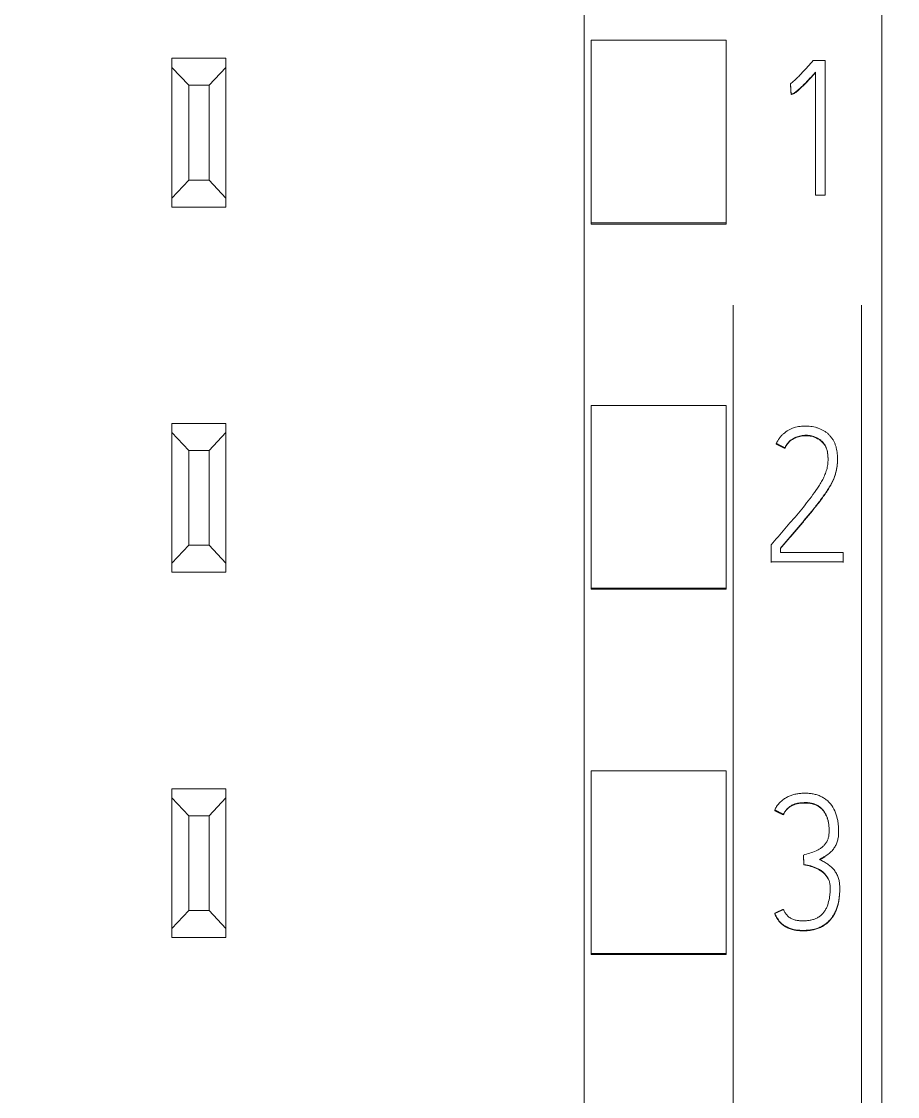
# Model space of a CAD drawing. Header units: millimetres. Extents: x 42151 to 59780, y 37376 to 44547.
# Drawn here: x 48017.9 to 48030.86, y 43227.3 to 43243.19 of the extents above; entities that cross this region are included whole.
import ezdxf

# ---------------------------------------------------------------- set-up
doc = ezdxf.new("R2010")
doc.units = ezdxf.units.MM
doc.set_wipeout_variables(frame=1)
doc.layers.add('000-PI-Oprema', color=30, linetype='Continuous', lineweight=5)
doc.layers.add('SI-ORMAR-Oprema', color=30, linetype='Continuous', lineweight=5)

# ---------------------------------------------------------------- blocks, each defined once
blk = doc.blocks.new('6ES7521-1BL00-0AB0')
blk.add_wipeout([(-17.4, 69.029), (17.4, 69.029), (17.4, -77.971), (-17.4, -77.971)]).dxf.layer = 'SI-ORMAR-Oprema'
blk.add_wipeout([(-17.4, 69.029), (17.4, 69.029), (17.4, -77.971), (-17.4, -77.971)]).dxf.layer = 'SI-ORMAR-Oprema'
at = {"layer": 'SI-ORMAR-Oprema'}
for p, q in [((17.4, 56.709), (17.4, -56.709)), ((13, -54.387), (13, 54.429)), ((13.1, -9.006), (13.1, -6.304)), ((13.1, -6.304), (15.1, -6.304)), ((15.1, -9.006), (15.1, -6.304)), ((6.9, -6.571), (7.7, -6.571)), ((6.9, -6.705), (6.9, -6.571)), ((7.7, -6.571), (7.7, -6.705)), ((16.561, -6.606), (16.386, -6.606)), ((16.561, -8.594), (16.561, -6.606)), ((7.15, -6.971), (6.9, -6.705)), ((6.9, -8.638), (6.9, -6.705)), ((7.7, -6.705), (7.45, -6.971)), ((7.7, -6.705), (7.7, -8.638)), ((16.422, -6.777), (16.422, -8.594)), ((7.45, -6.971), (7.15, -6.971)), ((7.15, -6.971), (7.15, -8.371)), ((7.45, -8.371), (7.45, -6.971)), ((16.05, -6.951), (16.05, -6.957)), ((16.059, -7.099), (16.059, -7.105)), ((6.9, -8.638), (7.15, -8.371)), ((7.15, -8.371), (7.45, -8.371)), ((7.45, -8.371), (7.7, -8.638)), ((6.9, -8.771), (6.9, -8.638)), ((7.7, -8.638), (7.7, -8.771)), ((16.422, -8.594), (16.561, -8.594)), ((7.7, -8.771), (6.9, -8.771)), ((13.1, -9.022), (13.1, -9.006)), ((13.1, -9.006), (15.1, -9.006)), ((13.1, -9.022), (15.1, -9.022)), ((15.1, -9.022), (15.1, -9.006)), ((15.2, -10.221), (15.2, -74.176)), ((17.1, -10.221), (17.1, -74.176)), ((13.1, -14.407), (13.1, -11.706)), ((13.1, -11.706), (15.1, -11.706)), ((15.1, -14.407), (15.1, -11.706)), ((6.9, -11.971), (7.7, -11.971)), ((6.9, -12.105), (6.9, -11.971)), ((7.7, -11.971), (7.7, -12.105)), ((6.9, -14.038), (6.9, -12.105)), ((7.15, -12.371), (6.9, -12.105)), ((7.7, -12.105), (7.45, -12.371)), ((7.7, -12.105), (7.7, -14.038)), ((7.15, -12.371), (7.15, -13.771)), ((7.45, -12.371), (7.15, -12.371)), ((7.45, -13.771), (7.45, -12.371)), ((15.84, -12.267), (15.84, -12.273)), ((15.965, -12.331), (15.965, -12.337)), ((16.747, -12.499), (16.747, -12.493)), ((6.9, -14.038), (7.15, -13.771)), ((7.15, -13.771), (7.45, -13.771)), ((7.45, -13.771), (7.7, -14.038)), ((15.765, -13.763), (15.765, -14.018)), ((15.904, -13.879), (15.904, -13.813)), ((16.83, -13.879), (15.904, -13.879)), ((16.83, -14.018), (16.83, -13.879)), ((6.9, -14.171), (6.9, -14.038)), ((7.7, -14.038), (7.7, -14.171)), ((15.765, -14.018), (15.765, -14.024)), ((15.765, -14.018), (16.83, -14.018)), ((16.83, -14.018), (16.83, -14.024)), ((7.7, -14.171), (6.9, -14.171)), ((13.1, -14.422), (13.1, -14.407)), ((13.1, -14.407), (15.1, -14.407)), ((13.1, -14.422), (15.1, -14.422)), ((15.1, -14.422), (15.1, -14.407)), ((13.1, -19.809), (13.1, -17.107)), ((13.1, -17.107), (15.1, -17.107)), ((15.1, -19.809), (15.1, -17.107)), ((6.9, -17.371), (7.7, -17.371)), ((6.9, -17.505), (6.9, -17.371)), ((7.7, -17.371), (7.7, -17.505)), ((6.9, -19.438), (6.9, -17.505)), ((7.15, -17.771), (6.9, -17.505)), ((7.7, -17.505), (7.45, -17.771)), ((7.7, -17.505), (7.7, -19.438)), ((7.15, -17.771), (7.15, -19.171)), ((7.45, -17.771), (7.15, -17.771)), ((7.45, -19.171), (7.45, -17.771)), ((15.816, -17.686), (15.816, -17.693)), ((15.944, -17.75), (15.944, -17.756)), ((16.762, -18.005), (16.762, -17.999)), ((16.241, -18.352), (16.241, -18.358)), ((16.249, -18.49), (16.249, -18.496)), ((16.779, -18.858), (16.779, -18.852)), ((6.9, -19.438), (7.15, -19.171)), ((7.15, -19.171), (7.45, -19.171)), ((7.45, -19.171), (7.7, -19.438)), ((15.816, -19.214), (15.816, -19.22)), ((6.9, -19.571), (6.9, -19.438)), ((7.7, -19.438), (7.7, -19.571)), ((7.7, -19.571), (6.9, -19.571)), ((13.1, -19.822), (13.1, -19.809)), ((13.1, -19.809), (15.1, -19.809)), ((13.1, -19.822), (15.1, -19.822)), ((15.1, -19.822), (15.1, -19.809))]:
    blk.add_line(p, q, dxfattribs=at)
for points, knots in [([(16.386, -6.606), (16.36, -6.636), (16.333, -6.665), (16.278, -6.725), (16.251, -6.754), (16.21, -6.798), (16.196, -6.813), (16.168, -6.842), (16.154, -6.856), (16.125, -6.884), (16.111, -6.898), (16.081, -6.925), (16.066, -6.938), (16.05, -6.951)], [0, 0, 0, 0, 0.25, 0.25, 0.5, 0.5, 0.625, 0.625, 0.75, 0.75, 0.875, 0.875, 1, 1, 1, 1]), ([(16.059, -7.099), (16.064, -7.099), (16.069, -7.098), (16.079, -7.096), (16.084, -7.094), (16.094, -7.091), (16.099, -7.089), (16.107, -7.083), (16.112, -7.081), (16.124, -7.072), (16.133, -7.066), (16.149, -7.053), (16.156, -7.046), (16.179, -7.026), (16.194, -7.012), (16.224, -6.984), (16.238, -6.969), (16.282, -6.926), (16.31, -6.896), (16.366, -6.837), (16.394, -6.807), (16.422, -6.777)], [0, 0, 0, 0, 0.03125, 0.03125, 0.0625, 0.0625, 0.09375, 0.09375, 0.125, 0.125, 0.1875, 0.1875, 0.25, 0.25, 0.375, 0.375, 0.5, 0.5, 0.75, 0.75, 1, 1, 1, 1]), ([(16.422, -6.783), (16.394, -6.813), (16.366, -6.843), (16.31, -6.903), (16.282, -6.932), (16.238, -6.976), (16.224, -6.99), (16.194, -7.018), (16.179, -7.032), (16.156, -7.052), (16.148, -7.059), (16.132, -7.072), (16.124, -7.078), (16.112, -7.087), (16.107, -7.09), (16.099, -7.095), (16.094, -7.097), (16.084, -7.101), (16.079, -7.102), (16.069, -7.104), (16.064, -7.105), (16.059, -7.105)], [0, 0, 0, 0, 0.25, 0.25, 0.5, 0.5, 0.625, 0.625, 0.75, 0.75, 0.8125, 0.8125, 0.875, 0.875, 0.90625, 0.90625, 0.9375, 0.9375, 0.96875, 0.96875, 1, 1, 1, 1]), ([(15.904, -13.813), (15.943, -13.767), (15.981, -13.721), (16.059, -13.629), (16.099, -13.583), (16.177, -13.492), (16.216, -13.446), (16.293, -13.353), (16.332, -13.307), (16.408, -13.213), (16.446, -13.166), (16.5, -13.094), (16.518, -13.07), (16.553, -13.021), (16.571, -12.996), (16.604, -12.946), (16.62, -12.92), (16.65, -12.869), (16.664, -12.842), (16.683, -12.801), (16.689, -12.787), (16.7, -12.759), (16.705, -12.745), (16.72, -12.701), (16.727, -12.672), (16.738, -12.613), (16.742, -12.583), (16.746, -12.538), (16.746, -12.523), (16.747, -12.493), (16.747, -12.478), (16.745, -12.432), (16.741, -12.402), (16.734, -12.358), (16.73, -12.343), (16.723, -12.314), (16.718, -12.299), (16.708, -12.271), (16.702, -12.257), (16.688, -12.23), (16.681, -12.217), (16.669, -12.198), (16.665, -12.192), (16.656, -12.179), (16.651, -12.173), (16.636, -12.156), (16.626, -12.145), (16.605, -12.123), (16.594, -12.113), (16.576, -12.099), (16.57, -12.095), (16.557, -12.086), (16.55, -12.082), (16.517, -12.063), (16.49, -12.051), (16.447, -12.036), (16.432, -12.031), (16.403, -12.024), (16.388, -12.02), (16.358, -12.015), (16.343, -12.013), (16.313, -12.011), (16.298, -12.01), (16.268, -12.009), (16.253, -12.009), (16.222, -12.011), (16.207, -12.012), (16.162, -12.017), (16.132, -12.023), (16.089, -12.037), (16.075, -12.042), (16.054, -12.051), (16.047, -12.055), (16.033, -12.061), (16.027, -12.065), (15.994, -12.084), (15.97, -12.102), (15.936, -12.132), (15.925, -12.143), (15.904, -12.165), (15.895, -12.177), (15.868, -12.213), (15.852, -12.239), (15.84, -12.267)], [0, 0, 0, 0, 0.0625, 0.0625, 0.125, 0.125, 0.1875, 0.1875, 0.25, 0.25, 0.3125, 0.3125, 0.34375, 0.34375, 0.375, 0.375, 0.40625, 0.40625, 0.4375, 0.4375, 0.453125, 0.453125, 0.46875, 0.46875, 0.5, 0.5, 0.53125, 0.53125, 0.546875, 0.546875, 0.5625, 0.5625, 0.59375, 0.59375, 0.609375, 0.609375, 0.625, 0.625, 0.640625, 0.640625, 0.65625, 0.65625, 0.664063, 0.664063, 0.671875, 0.671875, 0.6875, 0.6875, 0.703125, 0.703125, 0.710938, 0.710938, 0.71875, 0.71875, 0.75, 0.75, 0.765625, 0.765625, 0.78125, 0.78125, 0.796875, 0.796875, 0.8125, 0.8125, 0.828125, 0.828125, 0.84375, 0.84375, 0.875, 0.875, 0.890625, 0.890625, 0.898438, 0.898438, 0.90625, 0.90625, 0.9375, 0.9375, 0.953125, 0.953125, 0.96875, 0.96875, 1, 1, 1, 1]), ([(15.965, -12.331), (15.976, -12.307), (15.99, -12.285), (16.014, -12.255), (16.022, -12.245), (16.041, -12.227), (16.051, -12.219), (16.082, -12.196), (16.105, -12.184), (16.154, -12.164), (16.178, -12.157), (16.217, -12.15), (16.229, -12.148), (16.255, -12.145), (16.268, -12.145), (16.307, -12.145), (16.333, -12.148), (16.371, -12.157), (16.383, -12.16), (16.408, -12.169), (16.42, -12.174), (16.455, -12.19), (16.477, -12.203), (16.508, -12.228), (16.517, -12.237), (16.535, -12.256), (16.543, -12.266), (16.554, -12.282), (16.558, -12.287), (16.564, -12.299), (16.574, -12.316), (16.581, -12.334), (16.589, -12.359), (16.592, -12.371), (16.598, -12.397), (16.6, -12.41), (16.603, -12.435), (16.604, -12.448), (16.605, -12.474), (16.606, -12.487), (16.605, -12.513), (16.605, -12.526), (16.603, -12.552), (16.602, -12.565), (16.597, -12.603), (16.592, -12.628), (16.582, -12.666), (16.578, -12.678), (16.57, -12.703), (16.565, -12.715), (16.551, -12.751), (16.54, -12.774), (16.516, -12.82), (16.503, -12.842), (16.477, -12.886), (16.463, -12.907), (16.42, -12.971), (16.39, -13.013), (16.298, -13.136), (16.233, -13.216), (16.134, -13.334), (16.1, -13.373), (16.034, -13.452), (16, -13.491), (15.933, -13.569), (15.899, -13.608), (15.832, -13.685), (15.798, -13.724), (15.765, -13.763)], [0, 0, 0, 0, 0.03125, 0.03125, 0.046875, 0.046875, 0.0625, 0.0625, 0.09375, 0.09375, 0.125, 0.125, 0.140625, 0.140625, 0.15625, 0.15625, 0.1875, 0.1875, 0.203125, 0.203125, 0.21875, 0.21875, 0.25, 0.25, 0.265625, 0.265625, 0.28125, 0.28125, 0.289063, 0.289063, 0.296875, 0.3125, 0.3125, 0.328125, 0.328125, 0.34375, 0.34375, 0.359375, 0.359375, 0.375, 0.375, 0.390625, 0.390625, 0.40625, 0.40625, 0.4375, 0.4375, 0.453125, 0.453125, 0.46875, 0.46875, 0.5, 0.5, 0.53125, 0.53125, 0.5625, 0.5625, 0.625, 0.625, 0.75, 0.75, 0.8125, 0.8125, 0.875, 0.875, 0.9375, 0.9375, 1, 1, 1, 1]), ([(16.606, -12.502), (16.606, -12.492), (16.605, -12.481), (16.604, -12.458), (16.603, -12.445), (16.6, -12.419), (16.598, -12.407), (16.593, -12.381), (16.59, -12.368), (16.582, -12.343), (16.577, -12.331), (16.569, -12.314), (16.566, -12.308), (16.56, -12.296), (16.556, -12.291), (16.538, -12.264), (16.52, -12.245), (16.495, -12.224), (16.49, -12.22), (16.479, -12.212), (16.463, -12.201), (16.434, -12.186), (16.41, -12.176), (16.386, -12.167), (16.373, -12.163), (16.335, -12.155), (16.309, -12.152), (16.257, -12.151), (16.218, -12.154), (16.18, -12.163), (16.155, -12.17), (16.142, -12.175), (16.118, -12.184), (16.107, -12.19), (16.084, -12.202), (16.073, -12.209), (16.041, -12.232), (16.022, -12.25), (15.998, -12.281), (15.991, -12.291), (15.977, -12.314), (15.97, -12.325), (15.965, -12.337)], [0, 0, 0, 0, 0.034384, 0.034384, 0.076368, 0.076368, 0.118351, 0.118351, 0.160334, 0.160334, 0.202317, 0.202317, 0.223309, 0.223309, 0.244301, 0.244301, 0.328267, 0.328267, 0.349259, 0.349259, 0.370251, 0.412234, 0.454217, 0.454217, 0.496201, 0.496201, 0.580167, 0.580167, 0.664134, 0.706117, 0.706117, 0.7481, 0.7481, 0.790084, 0.790084, 0.832067, 0.832067, 0.916033, 0.916033, 0.958017, 0.958017, 1, 1, 1, 1]), ([(16.747, -12.499), (16.747, -12.505), (16.747, -12.51), (16.746, -12.531), (16.746, -12.546), (16.742, -12.592), (16.738, -12.621), (16.726, -12.68), (16.719, -12.709), (16.705, -12.753), (16.7, -12.767), (16.688, -12.795), (16.682, -12.809), (16.663, -12.85), (16.649, -12.877), (16.619, -12.928), (16.603, -12.954), (16.57, -13.004), (16.552, -13.028), (16.517, -13.077), (16.5, -13.101), (16.445, -13.173), (16.407, -13.22), (16.331, -13.314), (16.293, -13.36), (16.216, -13.452), (16.177, -13.498), (16.098, -13.59), (16.059, -13.635), (15.981, -13.727), (15.942, -13.773), (15.904, -13.819)], [0, 0, 0, 0, 0.010377, 0.010377, 0.038652, 0.038652, 0.095202, 0.095202, 0.151752, 0.151752, 0.180027, 0.180027, 0.208302, 0.208302, 0.264851, 0.264851, 0.321401, 0.321401, 0.377951, 0.377951, 0.434501, 0.434501, 0.547601, 0.547601, 0.660701, 0.660701, 0.7738, 0.7738, 0.8869, 0.8869, 1, 1, 1, 1]), ([(15.816, -17.686), (15.824, -17.668), (15.844, -17.632), (15.869, -17.601), (15.889, -17.578), (15.896, -17.571), (15.911, -17.557), (15.918, -17.55), (15.942, -17.531), (15.958, -17.519), (15.984, -17.503), (15.993, -17.498), (16.011, -17.489), (16.02, -17.484), (16.048, -17.472), (16.067, -17.465), (16.096, -17.457), (16.105, -17.454), (16.125, -17.45), (16.135, -17.448), (16.165, -17.443), (16.205, -17.438), (16.245, -17.437), (16.285, -17.437), (16.305, -17.438), (16.346, -17.442), (16.366, -17.445), (16.405, -17.452), (16.425, -17.457), (16.463, -17.469), (16.482, -17.477), (16.51, -17.49), (16.519, -17.494), (16.536, -17.504), (16.545, -17.51), (16.57, -17.526), (16.586, -17.539), (16.608, -17.559), (16.615, -17.566), (16.629, -17.581), (16.636, -17.588), (16.668, -17.627), (16.689, -17.662), (16.722, -17.736), (16.734, -17.774), (16.747, -17.833), (16.751, -17.853), (16.756, -17.893), (16.758, -17.913), (16.761, -17.953), (16.762, -17.973), (16.762, -18.013), (16.762, -18.033), (16.759, -18.073), (16.757, -18.093), (16.748, -18.133), (16.743, -18.153), (16.728, -18.19), (16.719, -18.208), (16.704, -18.235), (16.699, -18.243), (16.687, -18.26), (16.681, -18.268), (16.661, -18.291), (16.647, -18.305), (16.624, -18.325), (16.617, -18.332), (16.601, -18.344), (16.592, -18.35), (16.567, -18.366), (16.55, -18.377), (16.515, -18.397), (16.497, -18.406), (16.479, -18.415)], [0, 0, 0, 0, 0.03125, 0.0625, 0.0625, 0.078125, 0.078125, 0.09375, 0.09375, 0.125, 0.125, 0.140625, 0.140625, 0.15625, 0.15625, 0.1875, 0.1875, 0.203125, 0.203125, 0.21875, 0.21875, 0.25, 0.28125, 0.28125, 0.3125, 0.3125, 0.34375, 0.34375, 0.375, 0.375, 0.40625, 0.40625, 0.421875, 0.421875, 0.4375, 0.4375, 0.46875, 0.46875, 0.484375, 0.484375, 0.5, 0.5, 0.5625, 0.5625, 0.625, 0.625, 0.65625, 0.65625, 0.6875, 0.6875, 0.71875, 0.71875, 0.75, 0.75, 0.78125, 0.78125, 0.8125, 0.8125, 0.84375, 0.84375, 0.859375, 0.859375, 0.875, 0.875, 0.90625, 0.90625, 0.921875, 0.921875, 0.9375, 0.9375, 0.96875, 0.96875, 1, 1, 1, 1]), ([(16.241, -18.352), (16.272, -18.343), (16.304, -18.333), (16.367, -18.313), (16.398, -18.303), (16.443, -18.283), (16.458, -18.275), (16.486, -18.258), (16.5, -18.249), (16.52, -18.234), (16.526, -18.228), (16.538, -18.217), (16.544, -18.211), (16.56, -18.192), (16.57, -18.18), (16.584, -18.159), (16.588, -18.152), (16.595, -18.137), (16.599, -18.129), (16.608, -18.106), (16.612, -18.09), (16.618, -18.058), (16.619, -18.041), (16.621, -18.008), (16.621, -17.992), (16.62, -17.942), (16.618, -17.91), (16.61, -17.861), (16.607, -17.845), (16.6, -17.82), (16.598, -17.812), (16.593, -17.797), (16.59, -17.789), (16.581, -17.766), (16.573, -17.751), (16.557, -17.722), (16.548, -17.708), (16.528, -17.681), (16.517, -17.669), (16.499, -17.652), (16.493, -17.647), (16.48, -17.636), (16.473, -17.631), (16.452, -17.618), (16.437, -17.61), (16.406, -17.597), (16.391, -17.592), (16.358, -17.584), (16.342, -17.581), (16.309, -17.577), (16.292, -17.576), (16.259, -17.575), (16.243, -17.576), (16.209, -17.578), (16.193, -17.58), (16.16, -17.585), (16.144, -17.588), (16.12, -17.595), (16.112, -17.598), (16.096, -17.604), (16.089, -17.607), (16.074, -17.614), (16.066, -17.618), (16.052, -17.627), (16.045, -17.631), (16.025, -17.646), (16.012, -17.657), (15.989, -17.68), (15.978, -17.693), (15.96, -17.721), (15.951, -17.735), (15.944, -17.75)], [0, 0, 0, 0, 0.0625, 0.0625, 0.125, 0.125, 0.15625, 0.15625, 0.1875, 0.1875, 0.203125, 0.203125, 0.21875, 0.21875, 0.25, 0.25, 0.265625, 0.265625, 0.28125, 0.28125, 0.3125, 0.3125, 0.34375, 0.34375, 0.375, 0.375, 0.4375, 0.4375, 0.46875, 0.46875, 0.484375, 0.484375, 0.5, 0.5, 0.53125, 0.53125, 0.5625, 0.5625, 0.59375, 0.59375, 0.609375, 0.609375, 0.625, 0.625, 0.65625, 0.65625, 0.6875, 0.6875, 0.71875, 0.71875, 0.75, 0.75, 0.78125, 0.78125, 0.8125, 0.8125, 0.84375, 0.84375, 0.859375, 0.859375, 0.875, 0.875, 0.890625, 0.890625, 0.90625, 0.90625, 0.9375, 0.9375, 0.96875, 0.96875, 1, 1, 1, 1]), ([(15.944, -17.756), (15.951, -17.742), (15.959, -17.727), (15.978, -17.7), (15.988, -17.687), (16.005, -17.67), (16.011, -17.664), (16.024, -17.653), (16.031, -17.648), (16.044, -17.638), (16.051, -17.634), (16.065, -17.625), (16.072, -17.621), (16.094, -17.61), (16.11, -17.605), (16.142, -17.595), (16.158, -17.591), (16.191, -17.586), (16.207, -17.584), (16.24, -17.582), (16.257, -17.582), (16.306, -17.583), (16.339, -17.586), (16.38, -17.596), (16.388, -17.598), (16.404, -17.603), (16.411, -17.606), (16.434, -17.615), (16.449, -17.622), (16.47, -17.636), (16.477, -17.641), (16.49, -17.651), (16.497, -17.656), (16.515, -17.673), (16.526, -17.685), (16.541, -17.705), (16.546, -17.712), (16.555, -17.726), (16.568, -17.747), (16.579, -17.769), (16.592, -17.8), (16.597, -17.816), (16.605, -17.845), (16.608, -17.859), (16.611, -17.873)], [0, 0, 0, 0, 0.055991, 0.055991, 0.111982, 0.111982, 0.139978, 0.139978, 0.167973, 0.167973, 0.195969, 0.195969, 0.223964, 0.223964, 0.279955, 0.279955, 0.335946, 0.335946, 0.391937, 0.391937, 0.447928, 0.447928, 0.55991, 0.55991, 0.587906, 0.587906, 0.615901, 0.615901, 0.671892, 0.671892, 0.699888, 0.699888, 0.727884, 0.727884, 0.783875, 0.783875, 0.81187, 0.81187, 0.839866, 0.895857, 0.895857, 0.951848, 0.951848, 1, 1, 1, 1]), ([(16.756, -18.098), (16.758, -18.086), (16.759, -18.073), (16.762, -18.043), (16.762, -18.024), (16.762, -18.006)], [0, 0, 0, 0, 0.4, 0.4, 1, 1, 1, 1]), ([(16.479, -18.415), (16.498, -18.425), (16.516, -18.435), (16.553, -18.456), (16.571, -18.467), (16.606, -18.49), (16.623, -18.502), (16.647, -18.523), (16.655, -18.53), (16.67, -18.545), (16.678, -18.552), (16.698, -18.576), (16.71, -18.593), (16.727, -18.62), (16.732, -18.63), (16.741, -18.649), (16.745, -18.658), (16.757, -18.688), (16.763, -18.708), (16.77, -18.739), (16.771, -18.749), (16.775, -18.77), (16.776, -18.781), (16.778, -18.812), (16.779, -18.833), (16.779, -18.875), (16.778, -18.896), (16.775, -18.938), (16.773, -18.959), (16.768, -19.001), (16.765, -19.021), (16.752, -19.083), (16.741, -19.123), (16.721, -19.171), (16.717, -19.181), (16.708, -19.2), (16.703, -19.21), (16.688, -19.238), (16.677, -19.255), (16.652, -19.29), (16.639, -19.306), (16.617, -19.329), (16.609, -19.336), (16.593, -19.35), (16.585, -19.357), (16.56, -19.376), (16.543, -19.388), (16.515, -19.404), (16.506, -19.408), (16.487, -19.418), (16.477, -19.422), (16.428, -19.441), (16.387, -19.452), (16.325, -19.461), (16.304, -19.463), (16.261, -19.466), (16.24, -19.466), (16.198, -19.465), (16.177, -19.464), (16.145, -19.461), (16.135, -19.459), (16.114, -19.456), (16.104, -19.454), (16.073, -19.446), (16.053, -19.44), (16.023, -19.428), (16.014, -19.424), (15.994, -19.415), (15.985, -19.41), (15.957, -19.394), (15.94, -19.382), (15.916, -19.361), (15.908, -19.354), (15.893, -19.339), (15.886, -19.331), (15.867, -19.306), (15.856, -19.288), (15.834, -19.252), (15.825, -19.233), (15.816, -19.214)], [0, 0, 0, 0, 0.03125, 0.03125, 0.0625, 0.0625, 0.09375, 0.09375, 0.109375, 0.109375, 0.125, 0.125, 0.15625, 0.15625, 0.171875, 0.171875, 0.1875, 0.1875, 0.21875, 0.21875, 0.234375, 0.234375, 0.25, 0.25, 0.28125, 0.28125, 0.3125, 0.3125, 0.34375, 0.34375, 0.375, 0.375, 0.4375, 0.4375, 0.453125, 0.453125, 0.46875, 0.46875, 0.5, 0.5, 0.53125, 0.53125, 0.546875, 0.546875, 0.5625, 0.5625, 0.59375, 0.59375, 0.609375, 0.609375, 0.625, 0.625, 0.6875, 0.6875, 0.71875, 0.71875, 0.75, 0.75, 0.78125, 0.78125, 0.796875, 0.796875, 0.8125, 0.8125, 0.84375, 0.84375, 0.859375, 0.859375, 0.875, 0.875, 0.90625, 0.90625, 0.921875, 0.921875, 0.9375, 0.9375, 0.96875, 0.96875, 1, 1, 1, 1]), ([(16.479, -18.422), (16.497, -18.413), (16.515, -18.403), (16.54, -18.389), (16.548, -18.384), (16.556, -18.379)], [0, 0, 0, 0, 0.680967, 0.680967, 1, 1, 1, 1]), ([(15.944, -19.155), (15.951, -19.171), (15.959, -19.187), (15.977, -19.216), (15.987, -19.23), (16.005, -19.249), (16.011, -19.255), (16.024, -19.266), (16.031, -19.272), (16.045, -19.281), (16.053, -19.286), (16.068, -19.294), (16.076, -19.297), (16.101, -19.307), (16.117, -19.312), (16.151, -19.319), (16.168, -19.321), (16.203, -19.324), (16.22, -19.325), (16.255, -19.324), (16.272, -19.324), (16.306, -19.321), (16.323, -19.319), (16.349, -19.314), (16.357, -19.312), (16.374, -19.308), (16.382, -19.305), (16.407, -19.297), (16.423, -19.291), (16.447, -19.28), (16.454, -19.275), (16.469, -19.266), (16.476, -19.262), (16.497, -19.246), (16.51, -19.235), (16.534, -19.21), (16.545, -19.196), (16.565, -19.167), (16.573, -19.152), (16.588, -19.121), (16.595, -19.105), (16.611, -19.056), (16.619, -19.022), (16.628, -18.971), (16.63, -18.954), (16.634, -18.92), (16.636, -18.902), (16.637, -18.868), (16.638, -18.851), (16.637, -18.825), (16.637, -18.816), (16.635, -18.799), (16.635, -18.79), (16.631, -18.764), (16.627, -18.748), (16.618, -18.723), (16.615, -18.715), (16.607, -18.7), (16.603, -18.692), (16.59, -18.669), (16.58, -18.655), (16.558, -18.629), (16.546, -18.616), (16.52, -18.594), (16.506, -18.584), (16.477, -18.565), (16.461, -18.556), (16.431, -18.541), (16.415, -18.535), (16.382, -18.523), (16.366, -18.518), (16.317, -18.504), (16.283, -18.496), (16.249, -18.49)], [0, 0, 0, 0, 0.03125, 0.03125, 0.0625, 0.0625, 0.078125, 0.078125, 0.09375, 0.09375, 0.109375, 0.109375, 0.125, 0.125, 0.15625, 0.15625, 0.1875, 0.1875, 0.21875, 0.21875, 0.25, 0.25, 0.28125, 0.28125, 0.296875, 0.296875, 0.3125, 0.3125, 0.34375, 0.34375, 0.359375, 0.359375, 0.375, 0.375, 0.40625, 0.40625, 0.4375, 0.4375, 0.46875, 0.46875, 0.5, 0.5, 0.5625, 0.5625, 0.59375, 0.59375, 0.625, 0.625, 0.65625, 0.65625, 0.671875, 0.671875, 0.6875, 0.6875, 0.71875, 0.71875, 0.734375, 0.734375, 0.75, 0.75, 0.78125, 0.78125, 0.8125, 0.8125, 0.84375, 0.84375, 0.875, 0.875, 0.90625, 0.90625, 0.9375, 0.9375, 1, 1, 1, 1]), ([(16.249, -18.496), (16.283, -18.502), (16.316, -18.51), (16.366, -18.524), (16.382, -18.529), (16.415, -18.541), (16.43, -18.547), (16.454, -18.559), (16.461, -18.563), (16.477, -18.571), (16.484, -18.576), (16.506, -18.59), (16.52, -18.6), (16.539, -18.617), (16.546, -18.623), (16.558, -18.635), (16.564, -18.642), (16.58, -18.662), (16.59, -18.676), (16.603, -18.698), (16.607, -18.706), (16.611, -18.714), (16.611, -18.715), (16.612, -18.715)], [0, 0, 0, 0, 0.234563, 0.234563, 0.351844, 0.351844, 0.469126, 0.469126, 0.527766, 0.527766, 0.586407, 0.586407, 0.703689, 0.703689, 0.762329, 0.762329, 0.82097, 0.82097, 0.938251, 0.938251, 0.996892, 0.996892, 1, 1, 1, 1]), ([(15.816, -19.22), (15.825, -19.239), (15.834, -19.258), (15.856, -19.294), (15.867, -19.312), (15.886, -19.337), (15.893, -19.345), (15.908, -19.36), (15.916, -19.367), (15.94, -19.388), (15.957, -19.4), (15.984, -19.416), (15.994, -19.421), (16.013, -19.43), (16.023, -19.434), (16.052, -19.446), (16.072, -19.452), (16.113, -19.462), (16.134, -19.466), (16.176, -19.47), (16.196, -19.471), (16.238, -19.472), (16.259, -19.472), (16.301, -19.47), (16.322, -19.468), (16.353, -19.463), (16.364, -19.461), (16.385, -19.457), (16.395, -19.455), (16.425, -19.447), (16.445, -19.441), (16.475, -19.429), (16.484, -19.425), (16.503, -19.416), (16.513, -19.411), (16.541, -19.396), (16.558, -19.384), (16.591, -19.359), (16.607, -19.345), (16.636, -19.315), (16.65, -19.299), (16.675, -19.265), (16.686, -19.247), (16.702, -19.219), (16.706, -19.21), (16.715, -19.191), (16.72, -19.181), (16.74, -19.132), (16.751, -19.092), (16.764, -19.031), (16.768, -19.01), (16.773, -18.968), (16.775, -18.947), (16.777, -18.923), (16.777, -18.92), (16.777, -18.917)], [0, 0, 0, 0, 0.045146, 0.045146, 0.090291, 0.090291, 0.112864, 0.112864, 0.135437, 0.135437, 0.180583, 0.180583, 0.203156, 0.203156, 0.225729, 0.225729, 0.270874, 0.270874, 0.31602, 0.31602, 0.361166, 0.361166, 0.406311, 0.406311, 0.451457, 0.451457, 0.47403, 0.47403, 0.496603, 0.496603, 0.541748, 0.541748, 0.564321, 0.564321, 0.586894, 0.586894, 0.63204, 0.63204, 0.677186, 0.677186, 0.722331, 0.722331, 0.767477, 0.767477, 0.79005, 0.79005, 0.812623, 0.812623, 0.902914, 0.902914, 0.94806, 0.94806, 0.993206, 0.993206, 1, 1, 1, 1])]:
    blk.add_open_spline(points, degree=3, knots=knots, dxfattribs=at)
for points, weights in [([(16.05, -6.951), (16.055, -7.025), (16.059, -7.099)], [0.499999983687, 0.500000016313, 0.499999983687]), ([(16.059, -7.105), (16.055, -7.031), (16.05, -6.957)], [0.499999980934, 0.500000019066, 0.499999980934]), ([(15.84, -12.267), (15.902, -12.299), (15.965, -12.331)], [0.500000117441, 0.499999882559, 0.500000117441]), ([(15.965, -12.337), (15.902, -12.305), (15.84, -12.273)], [0.500000120319, 0.499999879681, 0.500000120319]), ([(15.944, -17.75), (15.88, -17.718), (15.816, -17.686)], [0.500000011101, 0.499999988899, 0.500000011101]), ([(15.816, -17.693), (15.88, -17.725), (15.944, -17.756)], [0.500000016249, 0.499999983751, 0.500000016249]), ([(16.249, -18.49), (16.245, -18.421), (16.241, -18.352)], [0.500000029831, 0.499999970169, 0.500000029831]), ([(16.241, -18.358), (16.245, -18.427), (16.249, -18.496)], [0.500000009772, 0.499999990228, 0.500000009772]), ([(15.816, -19.214), (15.88, -19.185), (15.944, -19.155)], [0.499999744046, 0.500000255954, 0.499999744046])]:
    blk.add_rational_spline(points, weights, degree=2, dxfattribs=at)
blk = doc.blocks.new('6ES7522-1BL01-0AB0')
at = {"layer": 'SI-ORMAR-Oprema', "linetype": 'Continuous'}
for p, q in [((-18.125, -1.738), (-18.125, -7.528)), ((-29.725, -3.719), (-29.725, -41.071)), ((-21.425, -6.646), (-27.275, -6.646)), ((-27.275, -6.646), (-27.275, -7.846)), ((-21.425, -7.846), (-21.425, -6.646)), ((-18.125, -7.528), (-18.125, -41.098)), ((-27.275, -7.846), (-21.425, -7.846)), ((-26.525, -7.846), (-26.525, -37.796)), ((-22.175, -37.796), (-22.175, -7.846)), ((-25.6, -9.659), (-25.6, -8.684)), ((-25.6, -8.684), (-24.9, -8.684)), ((-24.9, -8.684), (-24.9, -9.659)), ((-23.8, -8.684), (-23.1, -8.684)), ((-23.8, -9.659), (-23.8, -8.684)), ((-23.1, -8.684), (-23.1, -9.659)), ((-24.9, -9.659), (-25.6, -9.659)), ((-23.1, -9.659), (-23.8, -9.659)), ((-25.6, -10.184), (-24.9, -10.184)), ((-25.6, -11.159), (-25.6, -10.184)), ((-24.9, -10.184), (-24.9, -11.159)), ((-23.8, -11.159), (-23.8, -10.184)), ((-23.8, -10.184), (-23.1, -10.184)), ((-23.1, -10.184), (-23.1, -11.159)), ((-24.9, -11.159), (-25.6, -11.159)), ((-23.1, -11.159), (-23.8, -11.159)), ((-25.6, -11.684), (-24.9, -11.684)), ((-25.6, -12.659), (-25.6, -11.684)), ((-24.9, -11.684), (-24.9, -12.659)), ((-23.8, -11.684), (-23.1, -11.684)), ((-23.8, -12.659), (-23.8, -11.684)), ((-23.1, -11.684), (-23.1, -12.659)), ((-24.9, -12.659), (-25.6, -12.659)), ((-23.1, -12.659), (-23.8, -12.659)), ((-25.6, -14.159), (-25.6, -13.184)), ((-25.6, -13.184), (-24.9, -13.184)), ((-24.9, -13.184), (-24.9, -14.159)), ((-23.8, -14.159), (-23.8, -13.184)), ((-23.8, -13.184), (-23.1, -13.184)), ((-23.1, -13.184), (-23.1, -14.159)), ((-24.9, -14.159), (-25.6, -14.159)), ((-23.1, -14.159), (-23.8, -14.159)), ((-25.6, -15.659), (-25.6, -14.684)), ((-25.6, -14.684), (-24.9, -14.684)), ((-24.9, -14.684), (-24.9, -15.659)), ((-23.8, -15.659), (-23.8, -14.684)), ((-23.8, -14.684), (-23.1, -14.684)), ((-23.1, -14.684), (-23.1, -15.659)), ((-24.9, -15.659), (-25.6, -15.659)), ((-23.1, -15.659), (-23.8, -15.659)), ((-25.6, -17.159), (-25.6, -16.184)), ((-25.6, -16.184), (-24.9, -16.184)), ((-24.9, -16.184), (-24.9, -17.159)), ((-23.8, -17.159), (-23.8, -16.184)), ((-23.8, -16.184), (-23.1, -16.184)), ((-23.1, -16.184), (-23.1, -17.159)), ((-24.9, -17.159), (-25.6, -17.159)), ((-23.1, -17.159), (-23.8, -17.159)), ((-25.6, -18.659), (-25.6, -17.684)), ((-25.6, -17.684), (-24.9, -17.684)), ((-24.9, -17.684), (-24.9, -18.659)), ((-23.8, -18.659), (-23.8, -17.684)), ((-23.8, -17.684), (-23.1, -17.684)), ((-23.1, -17.684), (-23.1, -18.659)), ((-24.9, -18.659), (-25.6, -18.659)), ((-23.1, -18.659), (-23.8, -18.659)), ((-25.6, -20.159), (-25.6, -19.184)), ((-25.6, -19.184), (-24.9, -19.184)), ((-24.9, -19.184), (-24.9, -20.159)), ((-23.8, -20.159), (-23.8, -19.184)), ((-23.8, -19.184), (-23.1, -19.184)), ((-23.1, -19.184), (-23.1, -20.159)), ((-24.9, -20.159), (-25.6, -20.159)), ((-23.1, -20.159), (-23.8, -20.159)), ((-25.6, -21.659), (-25.6, -20.684)), ((-25.6, -20.684), (-24.9, -20.684)), ((-24.9, -20.684), (-24.9, -21.659)), ((-23.8, -21.659), (-23.8, -20.684)), ((-23.8, -20.684), (-23.1, -20.684)), ((-23.1, -20.684), (-23.1, -21.659)), ((-24.9, -21.659), (-25.6, -21.659)), ((-23.1, -21.659), (-23.8, -21.659))]:
    blk.add_line(p, q, dxfattribs=at)
blk.add_wipeout([(-17.4, 69.029), (17.4, 69.029), (17.4, -77.971), (-17.4, -77.971)]).dxf.layer = 'SI-ORMAR-Oprema'
for p, q in [((-17.4, 56.709), (-17.4, -56.709)), ((-17.4, -7.528), (-18.125, -7.528))]:
    blk.add_line(p, q, dxfattribs=at)

msp = doc.modelspace()

# ---------------------------------------------------------------- block references
at = {"layer": '000-PI-Oprema', "ltscale": 0.25}
msp.add_blockref('6ES7522-1BL01-0AB0', (48048.027, 43249.218), dxfattribs=at)

# ---------------------------------------------------------------- next in the draw order: block references
msp.add_blockref('6ES7521-1BL00-0AB0', (48013.227, 43249.218), dxfattribs=at)

doc.saveas('drawing.dxf')
